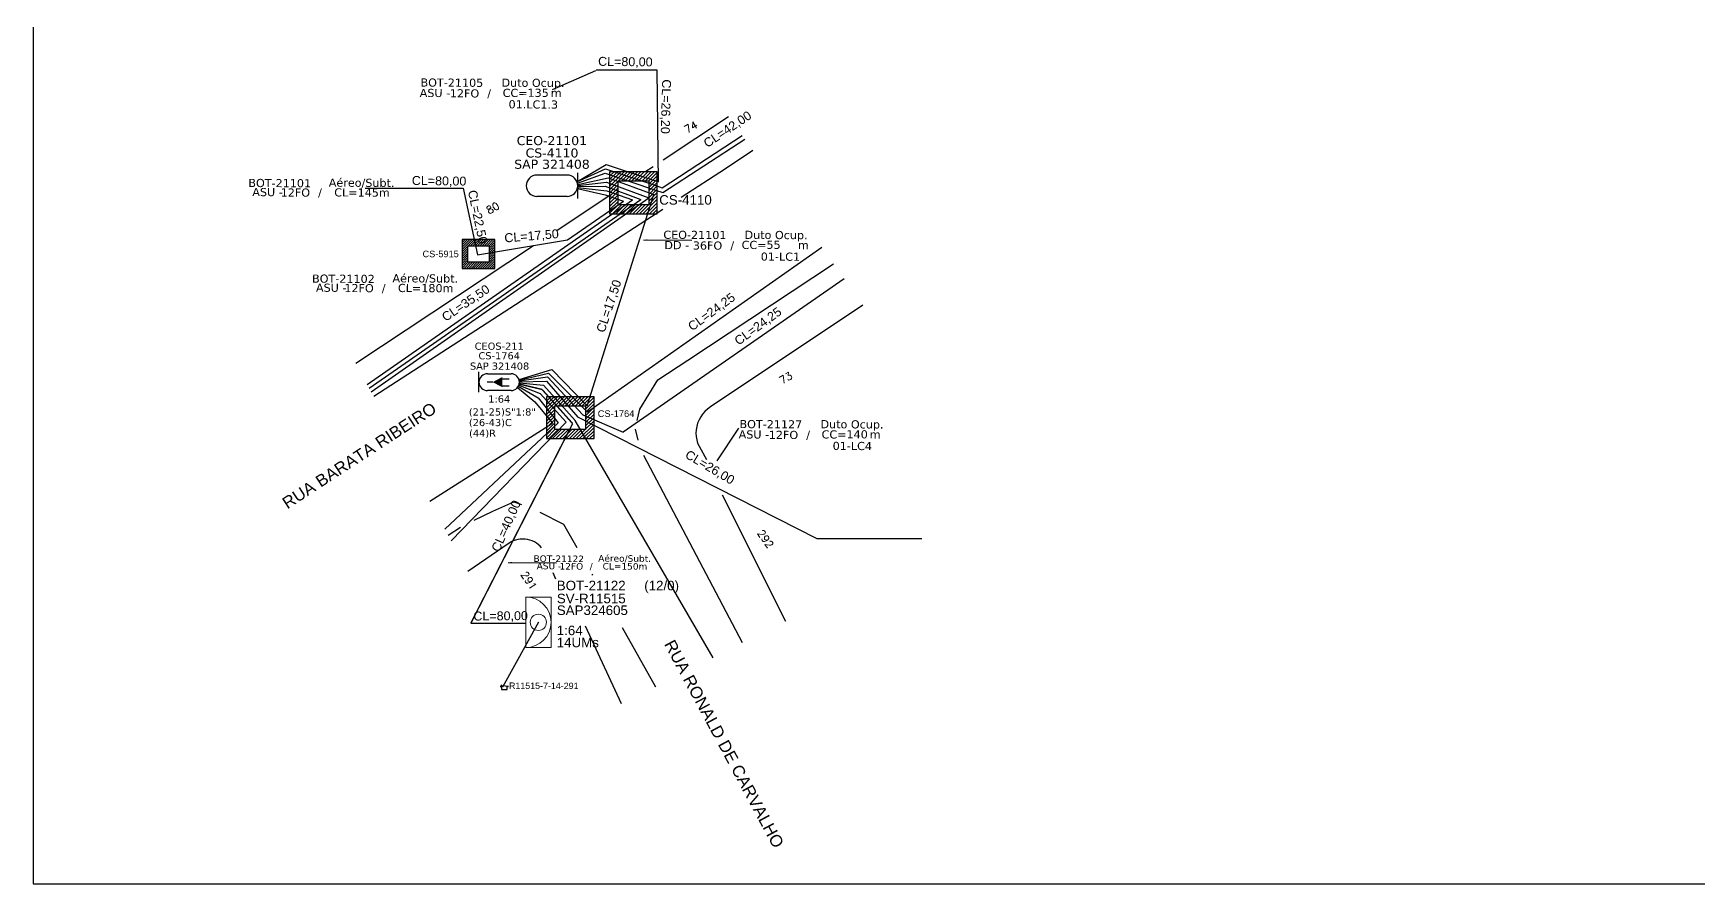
# Model space of a CAD drawing. Extents: x -89 to 749, y 705 to 1299.
# Drawn here: x -89.3 to 330, y 705 to 919.2 of the extents above; entities that cross this region are included whole.
import ezdxf
from ezdxf.enums import TextEntityAlignment as Align

# ---------------------------------------------------------------- set-up
doc = ezdxf.new("R2010")
doc.units = 0
for name, color, linetype in [('10.0-Cartográfico', 252, 'Continuous'), ('10.1-Caixas Subterrâneas', 5, 'Continuous'), ('10.3-Nome das Ruas', 252, 'Continuous'), ('20.4-CEOS', 1, 'Continuous'), ('20.5-CEO', 1, 'Continuous'), ('CAP a instalar', 1, 'Continuous'), ('label_cabos', 7, 'Continuous'), ('Legenda', 1, 'Continuous'), ('METRAGEM', 92, 'Continuous'), ('MUB', 252, 'Continuous'), ('Surveys Casinhas', 7, 'Continuous'), ('surveys legendas', 7, 'Continuous')]:
    doc.layers.add(name, color=color, linetype=linetype)
doc.layers.add("20.0-LEGENDA DOS CDO'S", color=1, linetype='Continuous', lineweight=0)
doc.layers.add('20.1-CDO_INTERIOR', color=1, linetype='Continuous', lineweight=0)
doc.layers.add('DROP DE CLIENTE', color=140, linetype='Continuous', plot=False)
doc.layers.add('EXTRA', color=50, linetype='Continuous', plot=False)
doc.styles.add('ARIAL', font='arial.ttf')
doc.styles.add('ROMANS', font='romans')
doc.styles.add('siredit', font='verdana.ttf')
doc.styles.get("Standard").update_dxf_attribs({"font": 'arial.ttf'})
doc.dimstyles.new('CC', dxfattribs={"dimtxt": 1, "dimasz": 2, "dimexe": 0.18, "dimexo": 0.0625, "dimgap": 0.09, "dimtad": 0, "dimdec": 0, "dimrnd": 1, "dimzin": 0, "dimdsep": 46, "dimtxsty": 'siredit', "dimblk": 'NONE', "dimcen": 0, "dimse1": 1, "dimse2": 1, "dimsd1": 1, "dimsd2": 1, "dimclrt": 7, "dimadec": 0, "dimazin": 0, "dimtfac": 1, "dimtdec": 0, "dimtofl": 0, "dimtmove": 0, "dimatfit": 3, "dimfxl": 0, "dimtolj": 1, "dimtzin": 0, "dimarcsym": 0})

# ---------------------------------------------------------------- blocks, each defined once
blk = doc.blocks.new('SURVEY_SURVEY')
for p, q in [((0, 0.0000152), (-0.0000151, 0.0000108)), ((-0.0000151, 0.0000108), (-0.0000104, 0.0000108)), ((-0.0000103, 0), (-0.0000103, 0.0000108)), ((0.0000103, 0), (-0.0000103, 0)), ((0, 0.0000152), (0.0000151, 0.0000108)), ((0.0000101, 0.0000159), (0.0000117, 0.0000159)), ((0.0000101, 0.0000123), (0.0000101, 0.0000159)), ((0.0000151, 0.0000108), (0.0000103, 0.0000108)), ((0.0000103, 0.0000108), (0.0000103, 0)), ((0.0000117, 0.0000159), (0.0000117, 0.0000119))]:
    blk.add_line(p, q)
blk = doc.blocks.new('*X59')
at = {"color": 0, "linetype": 'Continuous'}
for p, q in [((-1.25, 0.34099), (-0.49099, 1.1)), ((-1.25, 0.517767), (-0.667767, 1.1)), ((-1.25, 0.694544), (-0.844544, 1.1)), ((-1.25, 0.87132), (-1.02132, 1.1)), ((-1.25, 1.048097), (-1.198097, 1.1)), ((-0.789214, 0.625), (-0.314214, 1.1)), ((-0.612437, 0.625), (-0.137437, 1.1)), ((-0.43566, 0.625), (0.03934, 1.1)), ((-0.258883, 0.625), (0.216117, 1.1)), ((-0.082107, 0.625), (0.392893, 1.1)), ((0.09467, 0.625), (0.56967, 1.1)), ((0.271447, 0.625), (0.746447, 1.1)), ((0.448223, 0.625), (0.923223, 1.1)), ((0.625, 0.625), (1.1, 1.1)), ((0.801777, 0.625), (1.25, 1.073223)), ((0.8035, 0.449947), (1.25, 0.896447)), ((-1.25, 0.164214), (-0.8035, 0.610714)), ((-1.25, -0.012563), (-0.8035, 0.433937)), ((-1.25, -0.18934), (-0.8035, 0.25716)), ((-1.25, -0.366117), (-0.8035, 0.080383)), ((0.8035, 0.27317), (1.25, 0.71967)), ((0.8035, 0.096393), (1.25, 0.542893)), ((0.8035, -0.080383), (1.25, 0.366117)), ((0.8035, -0.25716), (1.25, 0.18934)), ((0.8035, -0.433937), (1.25, 0.012563)), ((-1.25, -0.542893), (-0.8035, -0.096393)), ((-1.25, -0.71967), (-0.8035, -0.27317)), ((-1.25, -0.896447), (-0.8035, -0.449947)), ((-1.25, -1.073223), (-0.801777, -0.625)), ((-1.1, -1.1), (-0.625, -0.625)), ((-0.923223, -1.1), (-0.448223, -0.625)), ((-0.746447, -1.1), (-0.271447, -0.625)), ((-0.56967, -1.1), (-0.09467, -0.625)), ((-0.392893, -1.1), (0.082107, -0.625)), ((-0.216117, -1.1), (0.258883, -0.625)), ((-0.03934, -1.1), (0.43566, -0.625)), ((0.137437, -1.1), (0.612437, -0.625)), ((0.314214, -1.1), (0.789214, -0.625)), ((0.49099, -1.1), (1.25, -0.34099)), ((0.667767, -1.1), (1.25, -0.517767)), ((0.8035, -0.610714), (1.25, -0.164214)), ((0.844544, -1.1), (1.25, -0.694544)), ((1.02132, -1.1), (1.25, -0.87132)), ((1.198097, -1.1), (1.25, -1.048097))]:
    blk.add_line(p, q, dxfattribs=at)
blk = doc.blocks.new('MANHOLE_MQ')
at = {"color": 0, "linetype": 'Continuous'}
for p, q in [((0.00000623, 0.00000569), (-0.00000627, 0.00000569)), ((-0.00000627, 0.00000569), (-0.00000627, -0.00000531)), ((0.00000623, -0.00000531), (0.00000623, 0.00000569)), ((-0.00000404, 0.00000331), (0.00000399, 0.00000331)), ((-0.00000404, -0.00000294), (-0.00000404, 0.00000331)), ((0.00000399, 0.00000331), (0.00000399, -0.00000294)), ((0.00000399, -0.00000294), (-0.00000404, -0.00000294)), ((0.00000399, -0.00000294), (0.00000399, -0.00000294)), ((-0.00000627, -0.00000531), (0.00000623, -0.00000531))]:
    blk.add_line(p, q, dxfattribs=at)
at = {"color": 0, "linetype": 'Continuous', "xscale": 5e-06, "yscale": 5e-06, "zscale": 1e-05}
blk.add_blockref('*X59', (-0.00000002, 0.00000019), dxfattribs=at)
blk = doc.blocks.new('*U83')
at = {"layer": '20.4-CEOS', "color": 7, "style": 'siredit'}
for tag, p in [('FIBRAS_SPLITTER', (0, 0)), ('FIBRAS_TOP_C', (0, -4.13)), ('RESERVA_FINAIS', (0, -5.46))]:
    blk.add_attdef(tag, p, '', height=1.01, dxfattribs=at)
for tag, p, flags in [('ID_ATIVIDADE', (0, -6.77), 3), ('FATOR', (0, -8.09), 1), ('QTDE', (0, -9.4), 1), ('FID', (0, -10.71), 1)]:
    blk.add_attdef(tag, p, '', height=1.01, dxfattribs=dict(at, flags=flags))
blk = doc.blocks.new('LEGENDA DOS CABOS')
at = {"layer": 'EXTRA', "color": 0, "style": 'siredit'}
for tag, p in [('ID', (4.6, 0.97)), ('XX', (9.03, 0.97))]:
    blk.add_attdef(tag, text='', height=0.48, rotation=359.69, dxfattribs=at).set_placement(p, align=Align.MIDDLE_CENTER)
at = {"layer": 'Legenda', "color": 0, "style": 'siredit'}
for tag, p in [('TIPO_CABO', (1.31, 0)), ('CABO', (4.69, -0.05)), ('/', (6.81, -0.05)), ('METROS', (10.03, -0.05))]:
    blk.add_attdef(tag, text='', height=0.8, rotation=359.69, dxfattribs=at).set_placement(p, align=Align.MIDDLE_CENTER)
blk = doc.blocks.new('_None')
blk = doc.blocks.new('Inst CB DT OCUP CFOA-SM-ASU-120-S-12')
at = {"layer": 'label_cabos', "color": 0, "style": 'siredit'}
for tag, flags, p in [('ID_ATIVIDADE', 3, (1.31, 2.67)), ('FATOR', 1, (11.56, 2.55))]:
    blk.add_attdef(tag, text='', height=1, rotation=359.69, dxfattribs=dict(at, flags=flags)).set_placement(p, align=Align.MIDDLE_CENTER)
for tag, p in [('TIPO_CABO', (1.26, 0)), ('DESTINO_CABO', (3.13, 1.26)), ('CABO', (4.69, -0.05)), ('/', (7.71, -0.05)), ('LANCE', (10.91, 0)), ('TIPO_CABO', (13.11, 1.24)), ('UND', (15.96, 0)), ('FID', (13.15, -1.41))]:
    blk.add_attdef(tag, text='', height=1, rotation=359.69, dxfattribs=at).set_placement(p, align=Align.MIDDLE_CENTER)
blk.add_attdef('QTDE', (12.43, -0.47), '', height=1, rotation=359.69, dxfattribs=at)
blk = doc.blocks.new('Inst CB DT OCUP CFOA-SM-DD-S-36')
at = {"layer": 'label_cabos', "color": 0, "style": 'siredit'}
for tag, flags, p in [('ID_ATIVIDADE', 3, (1.31, 2.67)), ('FATOR', 1, (11.56, 2.55))]:
    blk.add_attdef(tag, text='', height=1, rotation=359.69, dxfattribs=dict(at, flags=flags)).set_placement(p, align=Align.MIDDLE_CENTER)
for tag, p in [('TIPO_CABO', (1.11, 0)), ('DESTINO_CABO', (3.13, 1.26)), ('CABO', (4.69, -0.05)), ('/', (7.71, -0.05)), ('LANCE', (10.41, 0.02)), ('TIPO_CABO', (13.11, 1.24)), ('UND', (16.46, 0)), ('FID', (13.65, -1.41))]:
    blk.add_attdef(tag, text='', height=1, rotation=359.69, dxfattribs=at).set_placement(p, align=Align.MIDDLE_CENTER)
blk.add_attdef('QTDE', (11.93, -0.45), '', height=1, rotation=359.69, dxfattribs=at)

msp = doc.modelspace()

# ---------------------------------------------------------------- linework, layer by layer
msp.add_lwpolyline([(-89.32, 705.02), (749.25, 705.02), (749.25, 1299.02), (-89.32, 1299.02), (-89.32, 705.02)])
at = {"layer": '10.0-Cartográfico', "color": 4}
for points in [[(69.25, 887.35), (85.72, 898.25)], [(91.83, 889.67), (84.92, 885.07), (73.8, 877.87)], [(64.68, 884.33), (66.74, 885.69)], [(42.53, 869.68), (55.79, 878.45)], [(69.14, 874.85), (-3.61, 827.74)], [(-8.13, 836.16), (36.62, 865.77)], [(75.48, 836.93), (112.12, 861.18)], [(119.54, 850.76), (81.16, 825.11), (80.44, 824.56), (79.77, 823.98), (79.2, 823.3), (78.71, 822.59), (78.28, 821.85), (77.94, 821.04), (77.72, 820.22), (77.55, 819.38), (77.51, 818.54), (77.55, 817.7), (77.7, 816.86), (77.92, 816.02), (80.16, 811.91)], [(62.68, 821.67), (63.41, 824.53), (67.93, 831.96), (75.48, 836.93)], [(62.99, 816.71), (62.3, 819.5)], [(63.55, 814.44), (63.52, 814.56)], [(89.22, 765.67), (64.37, 812.87)], [(21.64, 796.59), (26.41, 798.87), (31.67, 801.23), (33.62, 800.56)], [(84.11, 802.97), (100.05, 771.12)], [(35.73, 799.84), (35.73, 799.84)], [(38.19, 798.61), (44.19, 795.62), (47.51, 789.71)], [(15.12, 792.81), (18.27, 794.86)], [(44.19, 795.62), (47.51, 789.71)], [(38.63, 789.65), (38.25, 790.08), (37.8, 790.48), (37.33, 790.82), (36.83, 791.14), (36.27, 791.38), (35.68, 791.59), (35.09, 791.75), (34.51, 791.82), (33.89, 791.84), (33.28, 791.81), (32.67, 791.72), (32.08, 791.55), (31.5, 791.35), (30.98, 791.1), (30.46, 790.77), (20.04, 783.64)], [(42.26, 781.7), (41.55, 783.33)], [(51.31, 782.98), (51.46, 782.71)], [(51.46, 782.71), (51.46, 782.71)], [(58.79, 750.36), (49.7, 769.87)], [(49.7, 769.87), (49.7, 769.87)], [(58.9, 769.53), (67.29, 754.64)]]:
    msp.add_lwpolyline(points, dxfattribs=at)
at = {"layer": '20.1-CDO_INTERIOR', "lineweight": 18}
msp.add_lwpolyline([(41.02, 764.49), (41.03, 777.24), (34.66, 777.24), (34.65, 764.49)], close=True, dxfattribs=at)
msp.add_circle((37.84, 770.87), 2.04, dxfattribs=at)
msp.add_arc((34.65, 770.87), 6.38, 269.9724, 89.9724, dxfattribs=at)
at = {"layer": '20.4-CEOS', "color": 5}
for p, q in [((25.01, 833.49), (30.95, 833.49)), ((30.95, 829.25), (25.01, 829.25))]:
    msp.add_line(p, q, dxfattribs=at)
for points in [[(22.89, 828.81), (22.89, 833.92)], [(26.34, 831.37), (24.91, 831.37)], [(28.69, 832.21), (30.49, 832.21)], [(28.69, 830.45), (30.49, 830.45)]]:
    msp.add_lwpolyline(points, dxfattribs=at)
msp.add_lwpolyline([(26.34, 831.37, 0, 2.62, 0), (28.79, 831.37, 2.62, 2.62, 0)], format="xyseb", dxfattribs=at)
for centre, start, end in [((25.01, 831.37), 90, 270), ((30.95, 831.37), 270, 90)]:
    msp.add_arc(centre, 2.12, start, end, dxfattribs=at)
at = {"layer": '20.5-CEO', "color": 7}
for p, q in [((37.48, 883.54), (45.06, 883.54)), ((45.06, 878.13), (37.48, 878.13))]:
    msp.add_line(p, q, dxfattribs=at)
msp.add_lwpolyline([(47.76, 877.58), (47.76, 884.09)], dxfattribs=at)
for centre, start, end in [((37.48, 880.83), 90, 270), ((45.06, 880.83), 270, 90)]:
    msp.add_arc(centre, 2.7, start, end, dxfattribs=at)
at = {"layer": 'CAP a instalar', "color": 7, "ltscale": 5}
for points in [[(68.08, 881.83), (67.78, 909.91), (52.35, 909.91)], [(67.7, 880.85), (68.99, 880.28), (89.13, 893.47)], [(67.3, 879.74), (69.14, 879.12), (89.78, 892.56)], [(47.56, 881.85), (54.92, 886.16)], [(47.56, 881.85), (54.76, 885.12)], [(54.76, 885.12), (67.7, 880.85)], [(54.92, 886.16), (68.08, 881.83)], [(47.68, 881.49), (54.66, 884.01)], [(47.75, 881.11), (55.43, 882.82)], [(47.76, 880.88), (55.02, 881.71)], [(47.76, 880.66), (54.68, 880.7)], [(54.66, 884.01), (67.3, 879.74)], [(54.68, 880.7), (63.67, 877.39)], [(55.02, 881.71), (65.64, 877.82)], [(55.43, 882.82), (66.89, 878.64)], [(-4.73, 829.83), (63.67, 877.39)], [(-4.23, 828.89), (65.64, 877.82)], [(41.25, 834.52), (50.14, 825.39), (66.89, 878.64)], [(32.98, 831.99), (41.25, 834.52)], [(33.06, 831.17), (39.16, 830.58)], [(33.07, 831.43), (39.86, 831.63)], [(39.16, 830.58), (47.13, 821.74)], [(39.86, 831.63), (47.79, 822.55)], [(32.59, 830.01), (36.97, 826.38)], [(36.97, 826.38), (41.43, 821.05)], [(37.37, 826), (37.37, 826)], [(134.41, 791.93), (108.02, 791.93), (47.79, 822.55)], [(10.55, 801.34), (41.43, 821.05)], [(81.86, 761.96), (47.13, 821.74)]]:
    msp.add_lwpolyline(points, dxfattribs=at)
at = {"layer": 'CAP a instalar', "color": 251, "ltscale": 5}
for points in [[(-5.24, 830.77), (61.54, 877.29)], [(6.47, 880.24), (18.87, 880.21), (22.52, 863.46), (45.14, 867.17)], [(45.14, 867.17), (59.23, 876.98)], [(47.68, 880.17), (54.69, 878.57)], [(47.73, 880.4), (55.05, 879.58)], [(54.69, 878.57), (59.23, 876.98)], [(55.05, 879.58), (61.54, 877.29)], [(60.47, 876.54), (60.49, 876.53)], [(109.18, 865.31), (50.23, 823.79)], [(114.82, 857.39), (59.19, 818.78)], [(32.79, 830.31), (37.75, 827.43)], [(32.93, 830.59), (38.27, 828.48)], [(33.02, 831.86), (40.43, 833.62)], [(33.05, 831.67), (40.16, 832.68)], [(40.16, 832.68), (49.04, 823.15)], [(40.43, 833.62), (50.23, 823.79)], [(37.75, 827.43), (42.8, 821.13)], [(44.87, 821.26), (38.27, 828.48)], [(49.04, 823.15), (59.19, 818.78)], [(42.8, 821.13), (14.31, 794.32)], [(44.87, 821.26), (15.89, 791.37)]]:
    msp.add_lwpolyline(points, dxfattribs=at)
at = {"layer": 'CAP a instalar', "color": 5, "ltscale": 5, "const_width": 0.383}
msp.add_lwpolyline([(26.15, 832.89), (26.15, 832.89)], dxfattribs=at)
at = {"layer": 'CAP a instalar', "color": 10, "ltscale": 5, "const_width": 0.36}
for points in [[(33.02, 830.88), (38.76, 829.53)], [(38.76, 829.53), (46.47, 820.92)], [(20.83, 770.62), (46.47, 820.92)], [(34.65, 770.62), (20.83, 770.62)]]:
    msp.add_lwpolyline(points, dxfattribs=at)
at = {"layer": 'CAP a instalar', "color": 251, "ltscale": 5, "const_width": 0.36}
msp.add_lwpolyline([(40.43, 833.62), (40.43, 833.62)], dxfattribs=at)
at = {"layer": 'CAP a instalar', "ltscale": 5, "const_width": 0.429}
msp.add_lwpolyline([(49.68, 822.54), (49.68, 822.54)], dxfattribs=at)
at = {"layer": 'DROP DE CLIENTE'}
msp.add_lwpolyline([(37.84, 770.87), (28.77, 754.52)], dxfattribs=at)

# ---------------------------------------------------------------- block references
at = {"color": 0, "lineweight": 0}
ref = msp.add_blockref('Inst CB DT OCUP CFOA-SM-DD-S-36', (70.84, 865.88), dxfattribs=dict(at, xscale=2.047452755905512, yscale=2.047452755905512, zscale=2.047452755905512))
ref.add_attrib('DESTINO_CABO', 'CEO-21101', dxfattribs={"layer": 'label_cabos', "color": 0, "height": 2.047, "rotation": 359.69, "style": 'siredit'}).set_placement((77.25, 868.46), align=Align.MIDDLE_CENTER)
ref.add_attrib('TIPO_CABO', 'Duto Ocup.', dxfattribs={"layer": 'label_cabos', "color": 0, "height": 2.047, "rotation": 359.69, "style": 'siredit'}).set_placement((97.68, 868.43), align=Align.MIDDLE_CENTER)
ref.add_attrib('/', '/', dxfattribs={"layer": 'label_cabos', "color": 0, "height": 2.05, "rotation": 359.69, "style": 'siredit'}).set_placement((86.63, 865.77), align=Align.MIDDLE_CENTER)
ref.add_attrib('FID', '01-LC1', dxfattribs={"layer": 'label_cabos', "color": 0, "height": 2.047, "rotation": 359.69, "style": 'siredit'}).set_placement((98.78, 862.98), align=Align.MIDDLE_CENTER)
ref.add_attrib('LANCE', 'CC=', dxfattribs={"layer": 'label_cabos', "color": 0, "height": 2.047, "rotation": 359.69, "style": 'siredit'}).set_placement((92.15, 865.92), align=Align.MIDDLE_CENTER)
ref.add_attrib('UND', 'm', dxfattribs={"layer": 'label_cabos', "color": 0, "height": 2.05, "rotation": 359.69, "style": 'siredit'}).set_placement((104.55, 865.88), align=Align.MIDDLE_CENTER)
ref.add_attrib('CABO', '36FO', dxfattribs={"layer": 'label_cabos', "color": 0, "height": 2.047, "rotation": 359.69, "style": 'siredit'}).set_placement((80.43, 865.77), align=Align.MIDDLE_CENTER)
ref.add_attrib('TIPO_CABO', 'DD - ', dxfattribs={"layer": 'label_cabos', "color": 0, "height": 2.047, "rotation": 359.69, "style": 'siredit'}).set_placement((73.12, 865.87), align=Align.MIDDLE_CENTER)
ref.add_attrib('QTDE', '55', (95.26, 864.95), dxfattribs={"layer": 'label_cabos', "color": 0, "height": 2.047, "rotation": 359.69, "style": 'siredit'})
at = {"layer": '10.1-Caixas Subterrâneas', "color": 30, "rotation": 180.0000000000633}
for p, xscale, yscale, zscale in [((61.76, 879.23), 959362.6629334746, 959362.6629334746, 959362.6629334746), ((22.75, 863.75), 661046.167634238, 661046.167634238, 661046.167634238), ((45.83, 822.61), 959362.6629334746, 959362.6629334746, 959362.6629334746)]:
    msp.add_blockref('MANHOLE_MQ', p, dxfattribs=dict(at, xscale=xscale, yscale=yscale, zscale=zscale))
at = {"layer": '20.4-CEOS', "color": 0, "lineweight": 0}
ref = msp.add_blockref('*U83', (20.33, 822.96), dxfattribs=dict(at, xscale=1.778600074729301, yscale=1.778600074729301, zscale=1.778600074729301))
ref.add_attrib('FIBRAS_SPLITTER', '(21-25)S"1:8"', (20.33, 822.96), dxfattribs={"color": 7, "height": 1.7958, "style": 'siredit'})
ref.add_attrib('FIBRAS_TOP_C', '(26-43)C', (20.35, 820.29), dxfattribs={"color": 7, "height": 1.796, "style": 'siredit'})
ref.add_attrib('RESERVA_FINAIS', '(44)R', (20.39, 817.59), dxfattribs={"color": 7, "height": 1.796, "style": 'siredit'})
at = {"layer": 'label_cabos', "color": 0, "lineweight": 0}
ref = msp.add_blockref('Inst CB DT OCUP CFOA-SM-ASU-120-S-12', (9.65, 904.21), dxfattribs=dict(at, xscale=2.047452755905512, yscale=2.047452755905512, zscale=2.047452755905512))
ref.add_attrib('DESTINO_CABO', 'BOT-21105', dxfattribs={"color": 0, "height": 2.047, "rotation": 359.69, "style": 'siredit'}).set_placement((16.07, 906.8), align=Align.MIDDLE_CENTER)
ref.add_attrib('CABO', '12FO', dxfattribs={"color": 0, "height": 2.047, "rotation": 359.69, "style": 'siredit'}).set_placement((19.25, 904.11), align=Align.MIDDLE_CENTER)
ref.add_attrib('TIPO_CABO', 'Duto Ocup.', dxfattribs={"color": 0, "height": 2.047, "rotation": 359.69, "style": 'siredit'}).set_placement((36.49, 906.76), align=Align.MIDDLE_CENTER)
ref.add_attrib('/', '/', dxfattribs={"color": 0, "height": 2.05, "rotation": 359.69, "style": 'siredit'}).set_placement((25.45, 904.11), align=Align.MIDDLE_CENTER)
ref.add_attrib('TIPO_CABO', 'ASU - ', dxfattribs={"color": 0, "height": 2.047, "rotation": 359.69, "style": 'siredit'}).set_placement((12.24, 904.2), align=Align.MIDDLE_CENTER)
ref.add_attrib('FID', '01.LC1.3', dxfattribs={"color": 0, "height": 2.047, "rotation": 359.69, "style": 'siredit'}).set_placement((36.57, 901.32), align=Align.MIDDLE_CENTER)
ref.add_attrib('LANCE', 'CC=', dxfattribs={"color": 0, "height": 2.047, "rotation": 359.69, "style": 'siredit'}).set_placement((31.99, 904.22), align=Align.MIDDLE_CENTER)
ref.add_attrib('QTDE', '135', (35.1, 903.24), dxfattribs={"color": 0, "height": 2.047, "rotation": 359.69, "style": 'siredit'})
ref.add_attrib('UND', 'm', dxfattribs={"color": 0, "height": 2.05, "rotation": 359.69, "style": 'siredit'}).set_placement((42.34, 904.22), align=Align.MIDDLE_CENTER)
ref = msp.add_blockref('LEGENDA DOS CABOS', (-35.96, 878.16), dxfattribs=dict(at, xscale=2.047454799039057, yscale=2.047454799039057, zscale=2.047454799039057))
ref.add_attrib('ID', 'BOT-21101', dxfattribs={"color": 0, "height": 2.047, "rotation": 359.69, "style": 'siredit'}).set_placement((-27.28, 881.5), align=Align.MIDDLE_CENTER)
ref.add_attrib('CABO', '12FO', dxfattribs={"color": 0, "height": 2.047, "rotation": 359.69, "style": 'siredit'}).set_placement((-23.34, 879.13), align=Align.MIDDLE_CENTER)
ref.add_attrib('METROS', 'CL=145m', dxfattribs={"color": 0, "height": 2.047, "rotation": 359.69, "style": 'siredit'}).set_placement((-6.56, 879.13), align=Align.MIDDLE_CENTER)
ref.add_attrib('XX', 'Aéreo/Subt.', dxfattribs={"color": 0, "height": 2.0475, "rotation": 359.69, "style": 'siredit'}).set_placement((-6.66, 881.59), align=Align.MIDDLE_CENTER)
ref.add_attrib('/', '/', dxfattribs={"color": 0, "height": 2.05, "rotation": 359.69, "style": 'siredit'}).set_placement((-17.14, 879.13), align=Align.MIDDLE_CENTER)
ref.add_attrib('TIPO_CABO', 'ASU -', dxfattribs={"color": 0, "height": 2.047, "rotation": 359.69, "style": 'siredit'}).set_placement((-30.35, 879.23), align=Align.MIDDLE_CENTER)
ref = msp.add_blockref('LEGENDA DOS CABOS', (-19.93, 854.08), dxfattribs=dict(at, xscale=2.047454799039057, yscale=2.047454799039057, zscale=2.047454799039057))
ref.add_attrib('ID', 'BOT-21102', dxfattribs={"color": 0, "height": 2.047, "rotation": 359.69, "style": 'siredit'}).set_placement((-11.24, 857.41), align=Align.MIDDLE_CENTER)
ref.add_attrib('CABO', '12FO', dxfattribs={"color": 0, "height": 2.047, "rotation": 359.69, "style": 'siredit'}).set_placement((-7.31, 855.05), align=Align.MIDDLE_CENTER)
ref.add_attrib('METROS', 'CL=180m', dxfattribs={"color": 0, "height": 2.047, "rotation": 359.69, "style": 'siredit'}).set_placement((9.47, 855.05), align=Align.MIDDLE_CENTER)
ref.add_attrib('XX', 'Aéreo/Subt.', dxfattribs={"color": 0, "height": 2.0475, "rotation": 359.69, "style": 'siredit'}).set_placement((9.37, 857.5), align=Align.MIDDLE_CENTER)
ref.add_attrib('/', '/', dxfattribs={"color": 0, "height": 2.05, "rotation": 359.69, "style": 'siredit'}).set_placement((-1.11, 855.05), align=Align.MIDDLE_CENTER)
ref.add_attrib('TIPO_CABO', 'ASU -', dxfattribs={"color": 0, "height": 2.047, "rotation": 359.69, "style": 'siredit'}).set_placement((-14.32, 855.15), align=Align.MIDDLE_CENTER)
ref = msp.add_blockref('Inst CB DT OCUP CFOA-SM-ASU-120-S-12', (89.96, 818.19), dxfattribs=dict(at, xscale=2.047452755905512, yscale=2.047452755905512, zscale=2.047452755905512))
ref.add_attrib('DESTINO_CABO', 'BOT-21127', dxfattribs={"color": 0, "height": 2.047, "rotation": 359.69, "style": 'siredit'}).set_placement((96.37, 820.77), align=Align.MIDDLE_CENTER)
ref.add_attrib('CABO', '12FO', dxfattribs={"color": 0, "height": 2.047, "rotation": 359.69, "style": 'siredit'}).set_placement((99.55, 818.08), align=Align.MIDDLE_CENTER)
ref.add_attrib('TIPO_CABO', 'Duto Ocup.', dxfattribs={"color": 0, "height": 2.047, "rotation": 359.69, "style": 'siredit'}).set_placement((116.8, 820.74), align=Align.MIDDLE_CENTER)
ref.add_attrib('/', '/', dxfattribs={"color": 0, "height": 2.05, "rotation": 359.69, "style": 'siredit'}).set_placement((105.75, 818.08), align=Align.MIDDLE_CENTER)
ref.add_attrib('TIPO_CABO', 'ASU - ', dxfattribs={"color": 0, "height": 2.047, "rotation": 359.69, "style": 'siredit'}).set_placement((92.54, 818.18), align=Align.MIDDLE_CENTER)
ref.add_attrib('FID', '01-LC4', dxfattribs={"color": 0, "height": 2.047, "rotation": 359.69, "style": 'siredit'}).set_placement((116.88, 815.29), align=Align.MIDDLE_CENTER)
ref.add_attrib('LANCE', 'CC=', dxfattribs={"color": 0, "height": 2.047, "rotation": 359.69, "style": 'siredit'}).set_placement((112.29, 818.19), align=Align.MIDDLE_CENTER)
ref.add_attrib('QTDE', '140', (115.41, 817.22), dxfattribs={"color": 0, "height": 2.047, "rotation": 359.69, "style": 'siredit'})
ref.add_attrib('UND', 'm', dxfattribs={"color": 0, "height": 2.05, "rotation": 359.69, "style": 'siredit'}).set_placement((122.64, 818.19), align=Align.MIDDLE_CENTER)
ref = msp.add_blockref('LEGENDA DOS CABOS', (35.99, 784.19), dxfattribs=dict(at, xscale=1.647246453923862, yscale=1.647246453923862, zscale=1.647246453923862))
ref.add_attrib('ID', 'BOT-21122', dxfattribs={"color": 0, "height": 1.647, "rotation": 359.69, "style": 'siredit'}).set_placement((42.97, 786.88), align=Align.MIDDLE_CENTER)
ref.add_attrib('CABO', '12FO', dxfattribs={"color": 0, "height": 1.647, "rotation": 359.69, "style": 'siredit'}).set_placement((46.14, 784.97), align=Align.MIDDLE_CENTER)
ref.add_attrib('METROS', 'CL=150m', dxfattribs={"color": 0, "height": 1.647, "rotation": 359.69, "style": 'siredit'}).set_placement((59.64, 784.97), align=Align.MIDDLE_CENTER)
ref.add_attrib('XX', 'Aéreo/Subt.', dxfattribs={"color": 0, "height": 1.6472, "rotation": 359.69, "style": 'siredit'}).set_placement((59.56, 786.95), align=Align.MIDDLE_CENTER)
ref.add_attrib('/', '/', dxfattribs={"color": 0, "height": 1.65, "rotation": 359.69, "style": 'siredit'}).set_placement((51.13, 784.97), align=Align.MIDDLE_CENTER)
ref.add_attrib('TIPO_CABO', 'ASU -', dxfattribs={"color": 0, "height": 1.647, "rotation": 359.69, "style": 'siredit'}).set_placement((40.5, 785.05), align=Align.MIDDLE_CENTER)
at = {"layer": 'Surveys Casinhas', "xscale": -67912.72012980074, "yscale": 67912.72012980227, "zscale": 67912.72012980224, "rotation": 359.8618444730036}
msp.add_blockref('SURVEY_SURVEY', (29.25, 753.93), dxfattribs=at)

# ---------------------------------------------------------------- texts
at = {"layer": '10.1-Caixas Subterrâneas', "color": 30, "style": 'ARIAL'}
for s, height, p in [('CS-4110', 2.4, (68.26, 876.07)), ('CS-5915', 1.654, (8.68, 862.83)), ('CS-1764', 1.673, (52.78, 822.59))]:
    msp.add_text(s, height=height, dxfattribs=at).set_placement(p)
at = {"layer": '10.3-Nome das Ruas', "color": 5}
for s, rotation, p in [('RUA BARATA RIBEIRO', 33.0841, (-25.36, 799.29)), ('RUA RONALD DE CARVALHO', 298.2355, (69.41, 765.39))]:
    msp.add_text(s, height=3, rotation=rotation, dxfattribs=at).set_placement(p)
at = {"layer": "20.0-LEGENDA DOS CDO'S", "color": 10, "style": 'ARIAL'}
for s, p in [('BOT-21122', (42.48, 778.94)), ('SV-R11515', (42.49, 775.67)), ('SAP324605', (42.48, 772.71)), ('1:64', (42.46, 767.63)), ('14UMs', (42.46, 764.59))]:
    msp.add_text(s, height=2.4, rotation=359.9724, dxfattribs=at).set_placement(p)
msp.add_text('       (12/0)', height=2.4, rotation=359.9724, dxfattribs=at).set_placement((65.61, 778.93), align=Align.CENTER)
at = {"layer": '20.4-CEOS', "color": 7, "style": 'siredit'}
msp.add_text('CEO-21101', height=2.28, dxfattribs=at).set_placement((41.24, 893.34), align=Align.TOP_CENTER)
at = {"layer": '20.4-CEOS', "color": 5, "style": 'siredit'}
for s, p in [('CEOS-211', (27.98, 841.32)), ('CS-1764', (27.98, 838.91)), ('SAP 321408', (28.07, 836.3)), ('1:64', (27.98, 828.01))]:
    msp.add_text(s, height=1.796, dxfattribs=at).set_placement(p, align=Align.TOP_CENTER)
at = {"layer": '20.5-CEO', "color": 7, "style": 'siredit'}
for s, p in [('CS-4110', (41.27, 890.24)), ('SAP 321408', (41.27, 887.4))]:
    msp.add_text(s, height=2.289, dxfattribs=at).set_placement(p, align=Align.TOP_CENTER)
at = {"layer": 'METRAGEM', "style": 'ARIAL'}
for tag, rotation, p in [('CL=80,00', 359.3244, (59.73, 910.97)), ('CL=26,20', 268.4933, (68.83, 900.8)), ('CL=42,00', 33.9786, (86.07, 894.15)), ('CL=80,00', 359.2601, (12.83, 880.95)), ('CL=22,50', 281.7481, (21.49, 872.77)), ('CL=17,50', 4.6983, (36.21, 867.1)), ('CL=35,50', 34.2001, (20.17, 850.38)), ('CL=17,50', 71.6319, (56.64, 850.17)), ('CL=24,25', 36.1257, (82.09, 848.19)), ('CL=24,25', 36.1257, (93.78, 844.57)), ('CL=26,00', 329.3032, (80.47, 808.98)), ('CL=40,00', 66.2995, (30.72, 794.68)), ('CL=80,00', 0.5468, (28.35, 771.37))]:
    msp.add_attdef(tag, text='(XX/YY)', height=2.25, rotation=rotation, dxfattribs=at).set_placement(p, align=Align.CENTER)
at = {"layer": 'MUB', "style": 'ROMANS'}
for s, rotation, p in [('74', 29.6883, (75.32, 893.97)), ('80', 29.6883, (25.4, 873.59)), ('73', 29.6883, (99.19, 830.79)), ('292', 304.7471, (92.84, 793.37)), ('291', 303.136, (33.33, 782.93))]:
    msp.add_text(s, height=1.913, rotation=rotation, dxfattribs=at).set_placement(p)
at = {"layer": 'surveys legendas'}
msp.add_text('R11515-7-14-291', height=1.6, rotation=359.7837, dxfattribs=at).set_placement((30.43, 754.11))

# ---------------------------------------------------------------- leaders
at = {"layer": 'label_cabos'}
for points in [[(52.19, 909.81), (41.29, 905)], [(6.41, 880.18), (-5.8, 880.17)], [(64.31, 867.18), (76.51, 867.14)], [(82.82, 811.5), (88.31, 819.79)], [(30.23, 785.93), (42.43, 785.89)]]:
    msp.add_leader(points, dimstyle='CC', override={"dimasz": 1, "dimgap": 0.09, "dimtad": 0}, dxfattribs=at)

doc.saveas('drawing.dxf')
